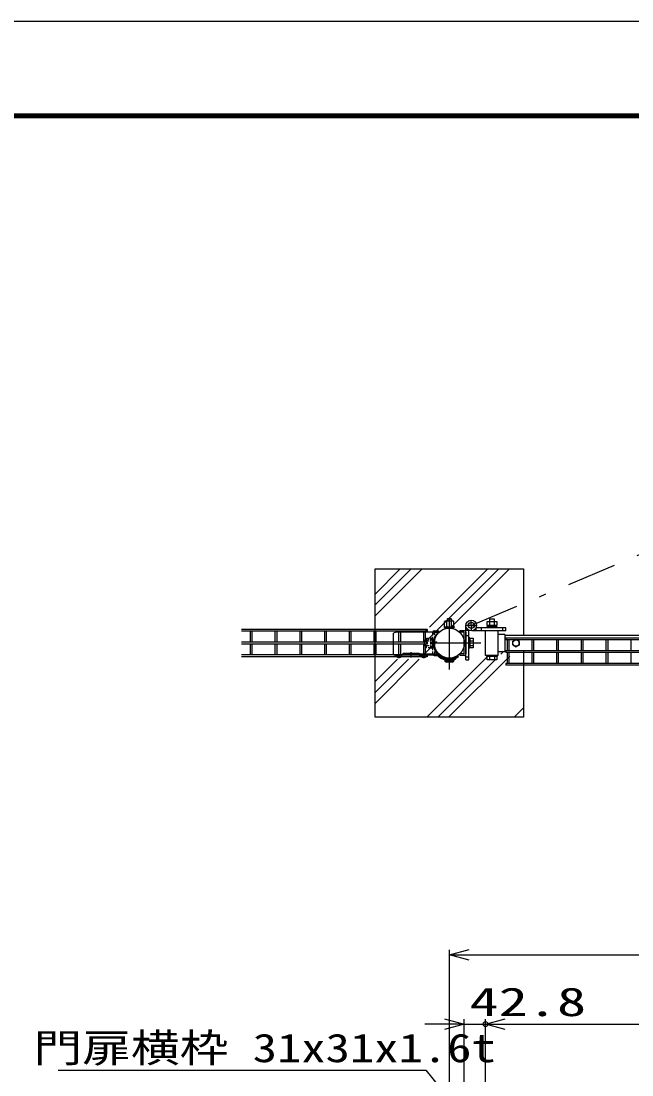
# Model space of a CAD drawing. Units: millimetres, scale not verified. Extents: x -4455 to 4455, y -3150 to 3150.
# Drawn here: x -462 to 772, y 1019 to 3150 of the extents above; entities that cross this region are included whole.
import ezdxf
from ezdxf.enums import TextEntityAlignment as Align

# ---------------------------------------------------------------- set-up
doc = ezdxf.new("R2010")
doc.units = ezdxf.units.MM
doc.header["$LTSCALE"] = 20
doc.header["$PDMODE"] = 32
doc.header["$PDSIZE"] = 10
doc.linetypes.add('USER1', pattern=[10.7, 5, -2.5, 0.7, -2.5])
doc.linetypes.add('USER2', pattern=[0.375, 0.25, -0.125])
for name, color, linetype, lineweight in [('0-0_外形線', 7, 'Continuous', 25), ('0-1_寸法線', 4, 'Continuous', 25), ('0-2_0', 3, 'USER2', 25), ('0-5_軸線', 2, 'USER1', 25), ('0-6_扉縦枠', 7, 'Continuous', 25), ('0-7_丁番', 3, 'Continuous', 25), ('0-9_ハッチング', 4, 'Continuous', 25), ('0-C_1', 7, 'Continuous', 25), ('0-D_継手', 3, 'Continuous', 25), ('0-E_2', 7, 'Continuous', 25), ('1-3_NER', 30, 'Continuous', 25)]:
    doc.layers.add(name, color=color, linetype=linetype, lineweight=lineweight)
doc.layers.add('0-3_DEFPOINTS', color=7, linetype='Continuous')
doc.styles.add('ＭＳ ゴシック', font='')
doc.styles.get('ＭＳ ゴシック').set_extended_font_data('MS Gothic')

# ---------------------------------------------------------------- blocks, each defined once
blk = doc.blocks.new('_Open30')
at = {"layer": '0-2_0', "color": 4, "linetype": 'Continuous'}
blk.add_line((0, 0), (-20, 0), dxfattribs=at)
blk.add_lwpolyline([(-20, 5.36), (0, 0), (-20, -5.36)], dxfattribs=at)

msp = doc.modelspace()

# ---------------------------------------------------------------- linework, layer by layer
at = {"layer": '0-0_外形線'}
for p, q in [((253.1, 2042.39), (553.1, 2042.39)), ((253.1, 1742.39), (253.1, 2042.39)), ((553.1, 2042.39), (553.1, 1907.88)), ((372.66, 1917.38), (382.13, 1917.38)), ((378.9, 1914.18), (382.13, 1914.18)), ((382.13, 1914.18), (382.13, 1917.38)), ((433.55, 1917.38), (424.08, 1917.38)), ((424.08, 1914.18), (424.08, 1917.38)), ((432.35, 1914.18), (424.08, 1914.18)), ((433.35, 1871.58), (433.35, 1913.18)), ((436.55, 1914.38), (436.55, 1870.38)), ((515.1, 1909.83), (502.1, 1909.83)), ((515.1, 1909.83), (515.1, 1874.93)), ((1529.1, 1907.88), (515.1, 1907.88)), ((531.56, 1896.13), (538.05, 1899.88)), ((544.55, 1896.13), (538.05, 1899.88)), ((515.1, 1874.93), (502.1, 1874.93)), ((1529.1, 1876.88), (515.1, 1876.88)), ((531.56, 1888.63), (531.56, 1896.13)), ((531.56, 1888.63), (538.05, 1884.88)), ((544.55, 1888.63), (538.05, 1884.88)), ((544.55, 1888.63), (544.55, 1896.13)), ((553.1, 1876.88), (553.1, 1742.39)), ((372.66, 1867.38), (379.34, 1867.38)), ((424.08, 1870.58), (424.08, 1867.38)), ((432.35, 1870.58), (424.08, 1870.58)), ((433.55, 1867.38), (424.08, 1867.38)), ((553.1, 1742.39), (253.1, 1742.39))]:
    msp.add_line(p, q, dxfattribs=at)
for centre, radius in [((403.1, 1892.38), 30.25), ((538.05, 1892.38), 6.5)]:
    msp.add_circle(centre, radius, dxfattribs=at)
for centre, radius, start, end in [((372.66, 1914.38), 3, 90, 172.33963), ((432.35, 1913.18), 1, 0, 90), ((433.55, 1914.38), 3, 0, 90), ((372.66, 1870.38), 3, 212.23316, 270), ((432.35, 1871.58), 1, 270, 0), ((433.55, 1870.38), 3, 270, 0)]:
    msp.add_arc(centre, radius, start, end, dxfattribs=at)
at = {"layer": '0-1_寸法線'}
for p, q in [((403.1, 923.94), (403.1, 1272.09)), ((443.1, 1262.09), (2703.1, 1262.09)), ((433.35, 889.37), (433.35, 1132.09)), ((476.1, 831.37), (476.1, 1132.09)), ((476.1, 831.37), (476.1, 1132.09)), ((393.35, 1122.09), (353.35, 1122.09)), ((433.35, 1122.09), (476.1, 1122.09)), ((516.1, 1122.09), (556.1, 1122.09)), ((516.1, 1122.09), (1528.1, 1122.09))]:
    msp.add_line(p, q, dxfattribs=at)
msp.add_lwpolyline([(-387.76, 1028.9), (355.68, 1028.9), (597.33, 730.09)], dxfattribs=at)
at = {"layer": '0-2_0'}
for p, q in [((352.15, 1897.35), (352.15, 1887.35)), ((357.15, 1897.35), (352.15, 1897.35)), ((357.15, 1897.26), (365.15, 1897.26)), ((367.65, 1901.55), (365.15, 1901.55)), ((367.65, 1902.85), (367.65, 1881.85)), ((369.65, 1902.85), (367.65, 1902.85)), ((369.65, 1902.85), (369.65, 1881.85)), ((369.66, 1870.38), (369.66, 1914.78)), ((372.85, 1913.18), (372.85, 1871.58)), ((373.85, 1914.18), (378.9, 1914.18)), ((352.15, 1887.35), (357.15, 1887.35)), ((357.15, 1887.45), (365.15, 1887.45)), ((365.15, 1882.54), (357.15, 1882.54)), ((365.15, 1883.15), (367.65, 1883.15)), ((367.65, 1881.85), (369.65, 1881.85)), ((373.85, 1870.58), (382.13, 1870.58)), ((379.34, 1867.38), (382.13, 1867.38)), ((382.13, 1870.58), (382.13, 1867.38))]:
    msp.add_line(p, q, dxfattribs=at)
at = {"layer": '0-2_0', "color": 7, "linetype": 'Continuous'}
for p, q in [((393.59, 1857.43), (412.62, 1857.43)), ((409.08, 1854.17), (397.13, 1854.17))]:
    msp.add_line(p, q, dxfattribs=at)
at = {"layer": '0-2_0', "linetype": 'Continuous'}
msp.add_lwpolyline([(-4455.1, 3149.94), (4454.9, 3149.94), (4454.9, -3150.06), (-4455.1, -3150.06)], close=True, dxfattribs=at)
at = {"layer": '0-2_0', "color": 7, "linetype": 'Continuous'}
for points in [[(-4155.1, 2962.44), (4154.9, 2962.44), (4154.9, -2962.56), (-4155.1, -2962.56)], [(-4153.22, 2960.57), (4153.03, 2960.57), (4153.03, -2960.68), (-4153.22, -2960.68)], [(-4151.35, 2958.69), (4151.15, 2958.69), (4151.15, -2958.81), (-4151.35, -2958.81)], [(-4149.47, 2956.82), (4149.28, 2956.82), (4149.28, -2956.93), (-4149.47, -2956.93)], [(-4147.6, 2954.94), (4147.4, 2954.94), (4147.4, -2955.06), (-4147.6, -2955.06)]]:
    msp.add_lwpolyline(points, close=True, dxfattribs=at)
at = {"layer": '0-2_0'}
msp.add_lwpolyline([(357.15, 1882.54), (357.15, 1902.17), (365.15, 1902.17), (365.15, 1882.54)], dxfattribs=at)
for centre, radius, start, end in [((373.85, 1913.18), 1, 90, 180), ((372.66, 1870.39), 3, 180.03598, 212.27571), ((373.85, 1871.58), 1, 180, 270)]:
    msp.add_arc(centre, radius, start, end, dxfattribs=at)
at = {"layer": '0-2_0', "color": 7, "linetype": 'Continuous'}
for centre, start, end in [((397.13, 1857.73), 184.74641, 270), ((409.08, 1857.73), 270, 355.25359)]:
    msp.add_arc(centre, 3.56, start, end, dxfattribs=at)
at = {"layer": '0-3_DEFPOINTS'}
msp.add_point((476.1, 1122.09), dxfattribs=at)
at = {"layer": '0-5_軸線'}
for p, q in [((403.1, 1839.29), (403.1, 1945.47)), ((466.78, 1892.38), (339.43, 1892.38))]:
    msp.add_line(p, q, dxfattribs=at)
at = {"layer": '0-6_扉縦枠'}
for p, q in [((502.1, 1917.38), (476.1, 1917.38)), ((502.1, 1867.38), (502.1, 1917.38))]:
    msp.add_line(p, q, dxfattribs=at)
msp.add_lwpolyline([(502.1, 1867.38), (476.1, 1867.38), (476.1, 1917.38)], dxfattribs=at)
at = {"layer": '0-7_丁番', "color": 2}
for p, q in [((447.4, 1928.24), (447.4, 1939)), ((447.23, 1928.06), (436.47, 1928.06)), ((447.49, 1928.06), (447.31, 1928.06)), ((447.4, 1927.97), (447.4, 1928.15)), ((447.4, 1927.88), (447.4, 1917.12)), ((447.59, 1928.06), (458.35, 1928.06))]:
    msp.add_line(p, q, dxfattribs=at)
at = {"layer": '0-7_丁番'}
for p, q in [((436.55, 1858.54), (436.55, 1926.33)), ((436.55, 1918.54), (442.55, 1918.54)), ((442.55, 1858.54), (442.55, 1918.45)), ((457.11, 1917.38), (457.11, 1923.38)), ((517.11, 1923.38), (457.2, 1923.38)), ((499.59, 1923.38), (478.59, 1923.38)), ((479.28, 1935.88), (498.91, 1935.88)), ((479.28, 1927.88), (479.28, 1935.88)), ((498.91, 1927.88), (479.28, 1927.88)), ((479.89, 1927.88), (479.89, 1925.38)), ((484.18, 1935.88), (484.18, 1927.88)), ((494, 1935.88), (494, 1927.88)), ((498.29, 1925.38), (498.29, 1927.88)), ((498.91, 1935.88), (498.91, 1927.88)), ((499.59, 1923.38), (499.59, 1925.38)), ((517.11, 1917.38), (517.11, 1923.38)), ((444.55, 1902.85), (442.55, 1902.85)), ((444.55, 1902.85), (444.55, 1881.85)), ((444.55, 1902.17), (451.55, 1902.17)), ((444.55, 1897.26), (451.55, 1897.26)), ((517.11, 1917.38), (449.32, 1917.38)), ((451.55, 1902.17), (451.55, 1882.54)), ((444.55, 1881.85), (442.55, 1881.85)), ((444.55, 1887.45), (451.55, 1887.45)), ((451.55, 1882.54), (444.55, 1882.54)), ((436.55, 1858.54), (442.55, 1858.54)), ((478.95, 1865.38), (478.95, 1867.38)), ((478.95, 1867.38), (499.26, 1867.38)), ((499.95, 1865.38), (478.95, 1865.38)), ((484.54, 1865.38), (484.54, 1858.38)), ((494.35, 1865.38), (494.35, 1858.38)), ((499.95, 1867.38), (499.95, 1865.38))]:
    msp.add_line(p, q, dxfattribs=at)
at = {"layer": '0-7_丁番', "color": 4}
for p, q in [((468.11, 1917.38), (468.11, 1923.39)), ((511.11, 1917.38), (511.11, 1923.4)), ((436.55, 1907.54), (442.55, 1907.54)), ((436.55, 1864.54), (442.57, 1864.54))]:
    msp.add_line(p, q, dxfattribs=at)
at = {"layer": '0-7_丁番'}
for points in [[(494.09, 1935.88), (494.09, 1940.88), (484.09, 1940.88), (484.09, 1935.88)], [(499.59, 1925.38), (478.59, 1925.38), (478.59, 1923.38)], [(499.26, 1865.38), (499.26, 1858.38), (479.63, 1858.38), (479.63, 1865.38)]]:
    msp.add_lwpolyline(points, dxfattribs=at)
for radius in [10.85, 6.15]:
    msp.add_circle((447.41, 1928.06), radius, dxfattribs=at)
at = {"layer": '0-9_ハッチング', "linetype": 'USER1'}
msp.add_line((447.23, 1928.06), (1479.81, 2362.92), dxfattribs=at)
at = {"layer": '0-9_ハッチング'}
for p, q in [((253.1, 1947.37), (348.12, 2042.39)), ((253.1, 1969.46), (326.03, 2042.39)), ((253.1, 1991.56), (303.93, 2042.39)), ((362.59, 1902.17), (502.8, 2042.39)), ((363.2, 1924.88), (480.71, 2042.39)), ((404.81, 1922.29), (524.9, 2042.39)), ((353.85, 1915.53), (358.7, 1920.38)), ((355.05, 1894.63), (357.4, 1896.98)), ((357.77, 1897.35), (362.4, 1901.98)), ((353.85, 1871.34), (365.05, 1882.54)), ((374.9, 1892.38), (378.1, 1895.59)), ((507.35, 1870.16), (512.13, 1874.93)), ((253.1, 1770.59), (342.4, 1859.88)), ((253.1, 1792.69), (320.3, 1859.88)), ((253.1, 1814.78), (298.2, 1859.88)), ((357.48, 1742.39), (482.48, 1867.38)), ((379.58, 1742.39), (495.58, 1858.38)), ((401.68, 1742.39), (525.55, 1866.26)), ((534.26, 1742.39), (553.1, 1761.23))]:
    msp.add_line(p, q, dxfattribs=at)
at = {"layer": '0-C_1'}
for p, q in [((392.56, 1925.42), (392.56, 1923.63)), ((392.56, 1925.42), (412.81, 1925.42)), ((392.56, 1923.63), (412.81, 1923.63)), ((393.43, 1925.67), (393.43, 1925.42)), ((398.19, 1926.61), (398.19, 1925.42)), ((407.72, 1926.62), (407.72, 1925.42)), ((412.48, 1925.68), (412.48, 1925.42)), ((412.81, 1925.42), (412.81, 1923.63))]:
    msp.add_line(p, q, dxfattribs=at)
at = {"layer": '0-D_継手'}
for p, q in [((295.1, 1914.78), (290.1, 1912.78)), ((378.9, 1914.78), (295.1, 1914.78)), ((378.9, 1912.86), (378.9, 1914.78)), ((295.57, 1868.78), (295.57, 1865.78)), ((295.57, 1868.78), (295.57, 1865.78)), ((297.07, 1868.78), (295.57, 1868.78)), ((310.07, 1868.78), (305.07, 1868.78)), ((306.57, 1868.78), (306.57, 1865.78)), ((306.57, 1865.78), (345.57, 1865.78)), ((310.07, 1871.78), (342.07, 1871.78)), ((310.07, 1868.78), (310.07, 1871.78)), ((326.07, 1863.41), (326.07, 1874.16)), ((342.07, 1871.78), (342.07, 1868.78)), ((342.07, 1870.38), (378.64, 1870.38)), ((347.07, 1868.78), (342.07, 1868.78)), ((342.07, 1868.78), (378.04, 1868.78)), ((345.57, 1868.78), (345.57, 1865.78)), ((355.07, 1868.78), (356.57, 1868.78)), ((356.57, 1868.78), (356.57, 1865.78)), ((360.96, 1868.78), (356.57, 1866.25)), ((415.31, 1859.75), (416.56, 1861.92)), ((420.45, 1866), (421.37, 1864.69))]:
    msp.add_line(p, q, dxfattribs=at)
msp.add_lwpolyline([(295.1, 1866.78), (290.1, 1868.78), (290.1, 1912.78)], dxfattribs=at)
for centre, radius, start, end in [((403.1, 1892.38), 31.71, 139.77274, 303.33446), ((403.1, 1890.78), 31.85, 179.99999, 304.99999), ((301.07, 1870.88), 7.5, 222.83334, 317.16531), ((301.07, 1873.26), 6, 228.18952, 311.8105), ((351.07, 1870.88), 7.5, 222.83467, 317.16669), ((351.07, 1873.26), 6, 228.18949, 311.8105), ((403.1, 1890.78), 33.35, 221.27474, 291.47245)]:
    msp.add_arc(centre, radius, start, end, dxfattribs=at)
at = {"layer": '0-E_2'}
for p, q in [((399.62, 1941.35), (398.75, 1940.48)), ((398.75, 1940.48), (398.75, 1936.96)), ((407.46, 1940.48), (398.75, 1940.48)), ((406.59, 1941.35), (399.62, 1941.35)), ((406.59, 1941.35), (407.46, 1940.48)), ((407.46, 1940.48), (407.46, 1936.96)), ((394.7, 1936.96), (393.43, 1936.22)), ((393.43, 1925.67), (393.43, 1936.22)), ((411.2, 1936.96), (394.7, 1936.96)), ((398.19, 1926.61), (398.19, 1936.22)), ((407.72, 1926.62), (407.72, 1936.22)), ((411.2, 1936.96), (412.48, 1936.22)), ((412.48, 1925.68), (412.48, 1936.22))]:
    msp.add_line(p, q, dxfattribs=at)
at = {"layer": '0-E_2', "color": 4}
for p, q in [((399.62, 1941.35), (399.62, 1936.96)), ((406.59, 1941.35), (406.59, 1936.96))]:
    msp.add_line(p, q, dxfattribs=at)
at = {"layer": '0-E_2'}
for centre, radius, start, end in [((394.7, 1928.35), 8.61, 66.12587, 90.00027), ((402.95, 1921.22), 15.74, 72.36212, 107.59195), ((411.2, 1928.35), 8.61, 90, 113.89252)]:
    msp.add_arc(centre, radius, start, end, dxfattribs=at)
at = {"layer": '1-3_NER'}
for p, q in [((358.1, 1919.99), (-16.9, 1919.99)), ((358.1, 1919.99), (358.1, 1916.39)), ((358.1, 1916.39), (-16.9, 1916.39)), ((1.3, 1894.18), (1.3, 1916.39)), ((4.9, 1894.18), (4.9, 1916.39)), ((51.3, 1894.18), (51.3, 1916.39)), ((54.9, 1894.18), (54.9, 1916.39)), ((101.3, 1894.18), (101.3, 1916.39)), ((104.9, 1894.18), (104.9, 1916.39)), ((151.3, 1894.18), (151.3, 1916.39)), ((154.9, 1894.18), (154.9, 1916.39)), ((201.3, 1894.18), (201.3, 1916.39)), ((204.9, 1894.18), (204.9, 1916.39)), ((251.3, 1894.18), (251.3, 1916.39)), ((254.9, 1894.18), (254.9, 1916.39)), ((301.3, 1894.18), (301.3, 1916.39)), ((304.9, 1894.18), (304.9, 1916.39)), ((351.3, 1894.18), (351.3, 1916.39)), ((354.9, 1894.18), (354.9, 1916.39)), ((1527.1, 1902.69), (517.1, 1902.69)), ((517.1, 1902.69), (517.1, 1899.09)), ((1527.1, 1899.09), (517.1, 1899.09)), ((520.3, 1876.88), (520.3, 1899.09)), ((523.9, 1876.88), (523.9, 1899.09)), ((570.3, 1876.88), (570.3, 1899.09)), ((573.9, 1876.88), (573.9, 1899.09)), ((620.3, 1876.88), (620.3, 1899.09)), ((623.9, 1876.88), (623.9, 1899.09)), ((670.3, 1876.88), (670.3, 1899.09)), ((673.9, 1876.88), (673.9, 1899.09)), ((720.3, 1876.88), (720.3, 1899.09)), ((723.9, 1876.88), (723.9, 1899.09)), ((770.3, 1876.88), (770.3, 1899.09)), ((358.1, 1894.18), (-16.9, 1894.18)), ((358.1, 1890.58), (-16.9, 1890.58)), ((1.3, 1868.38), (1.3, 1890.58)), ((4.9, 1868.38), (4.9, 1890.58)), ((51.3, 1868.38), (51.3, 1890.58)), ((54.9, 1868.38), (54.9, 1890.58)), ((101.3, 1868.38), (101.3, 1890.58)), ((104.9, 1868.38), (104.9, 1890.58)), ((151.3, 1868.38), (151.3, 1890.58)), ((154.9, 1868.38), (154.9, 1890.58)), ((201.3, 1868.38), (201.3, 1890.58)), ((204.9, 1868.38), (204.9, 1890.58)), ((251.3, 1868.38), (251.3, 1890.58)), ((254.9, 1868.38), (254.9, 1890.58)), ((301.3, 1868.38), (301.3, 1890.58)), ((304.9, 1868.38), (304.9, 1890.58)), ((351.3, 1868.38), (351.3, 1890.58)), ((354.9, 1868.38), (354.9, 1890.58)), ((358.1, 1894.18), (358.1, 1890.58)), ((358.1, 1868.38), (-16.9, 1868.38)), ((358.1, 1864.78), (-16.9, 1864.78)), ((358.1, 1868.38), (358.1, 1864.78)), ((1527.1, 1873.28), (517.1, 1873.28)), ((520.3, 1851.08), (520.3, 1873.28)), ((523.9, 1851.08), (523.9, 1873.28)), ((570.3, 1851.08), (570.3, 1873.28)), ((573.9, 1851.08), (573.9, 1873.28)), ((620.3, 1851.08), (620.3, 1873.28)), ((623.9, 1851.08), (623.9, 1873.28)), ((670.3, 1851.08), (670.3, 1873.28)), ((673.9, 1851.08), (673.9, 1873.28)), ((720.3, 1851.08), (720.3, 1873.28)), ((723.9, 1851.08), (723.9, 1873.28)), ((770.3, 1851.08), (770.3, 1873.28)), ((1527.1, 1851.08), (517.1, 1851.08)), ((517.1, 1851.08), (517.1, 1847.48)), ((1527.1, 1847.48), (517.1, 1847.48))]:
    msp.add_line(p, q, dxfattribs=at)
msp.add_lwpolyline([(1527.1, 1876.88), (517.1, 1876.88), (517.1, 1873.28)], dxfattribs=at)

# ---------------------------------------------------------------- block references
at = {"layer": '0-1_寸法線', "xscale": 2, "yscale": 2, "rotation": 180}
for p in [(403.1, 1262.09), (476.1, 1122.09), (476.1, 1122.09)]:
    msp.add_blockref('_Open30', p, dxfattribs=at)
at = {"layer": '0-1_寸法線', "xscale": 2, "yscale": 2}
msp.add_blockref('_Open30', (433.35, 1122.09), dxfattribs=at)

# ---------------------------------------------------------------- texts
at = {"layer": '0-1_寸法線', "color": 2, "style": 'ＭＳ ゴシック'}
for s, width, p in [('42.8', 1.5, (443.81, 1120.98)), ('門扉横枠 31x31x1.6t', 1.25, (-437.46, 1027.79))]:
    msp.add_text(s, height=57.77, dxfattribs=dict(at, width=width)).set_placement(p, align=Align.BOTTOM_LEFT)

doc.saveas('drawing.dxf')
